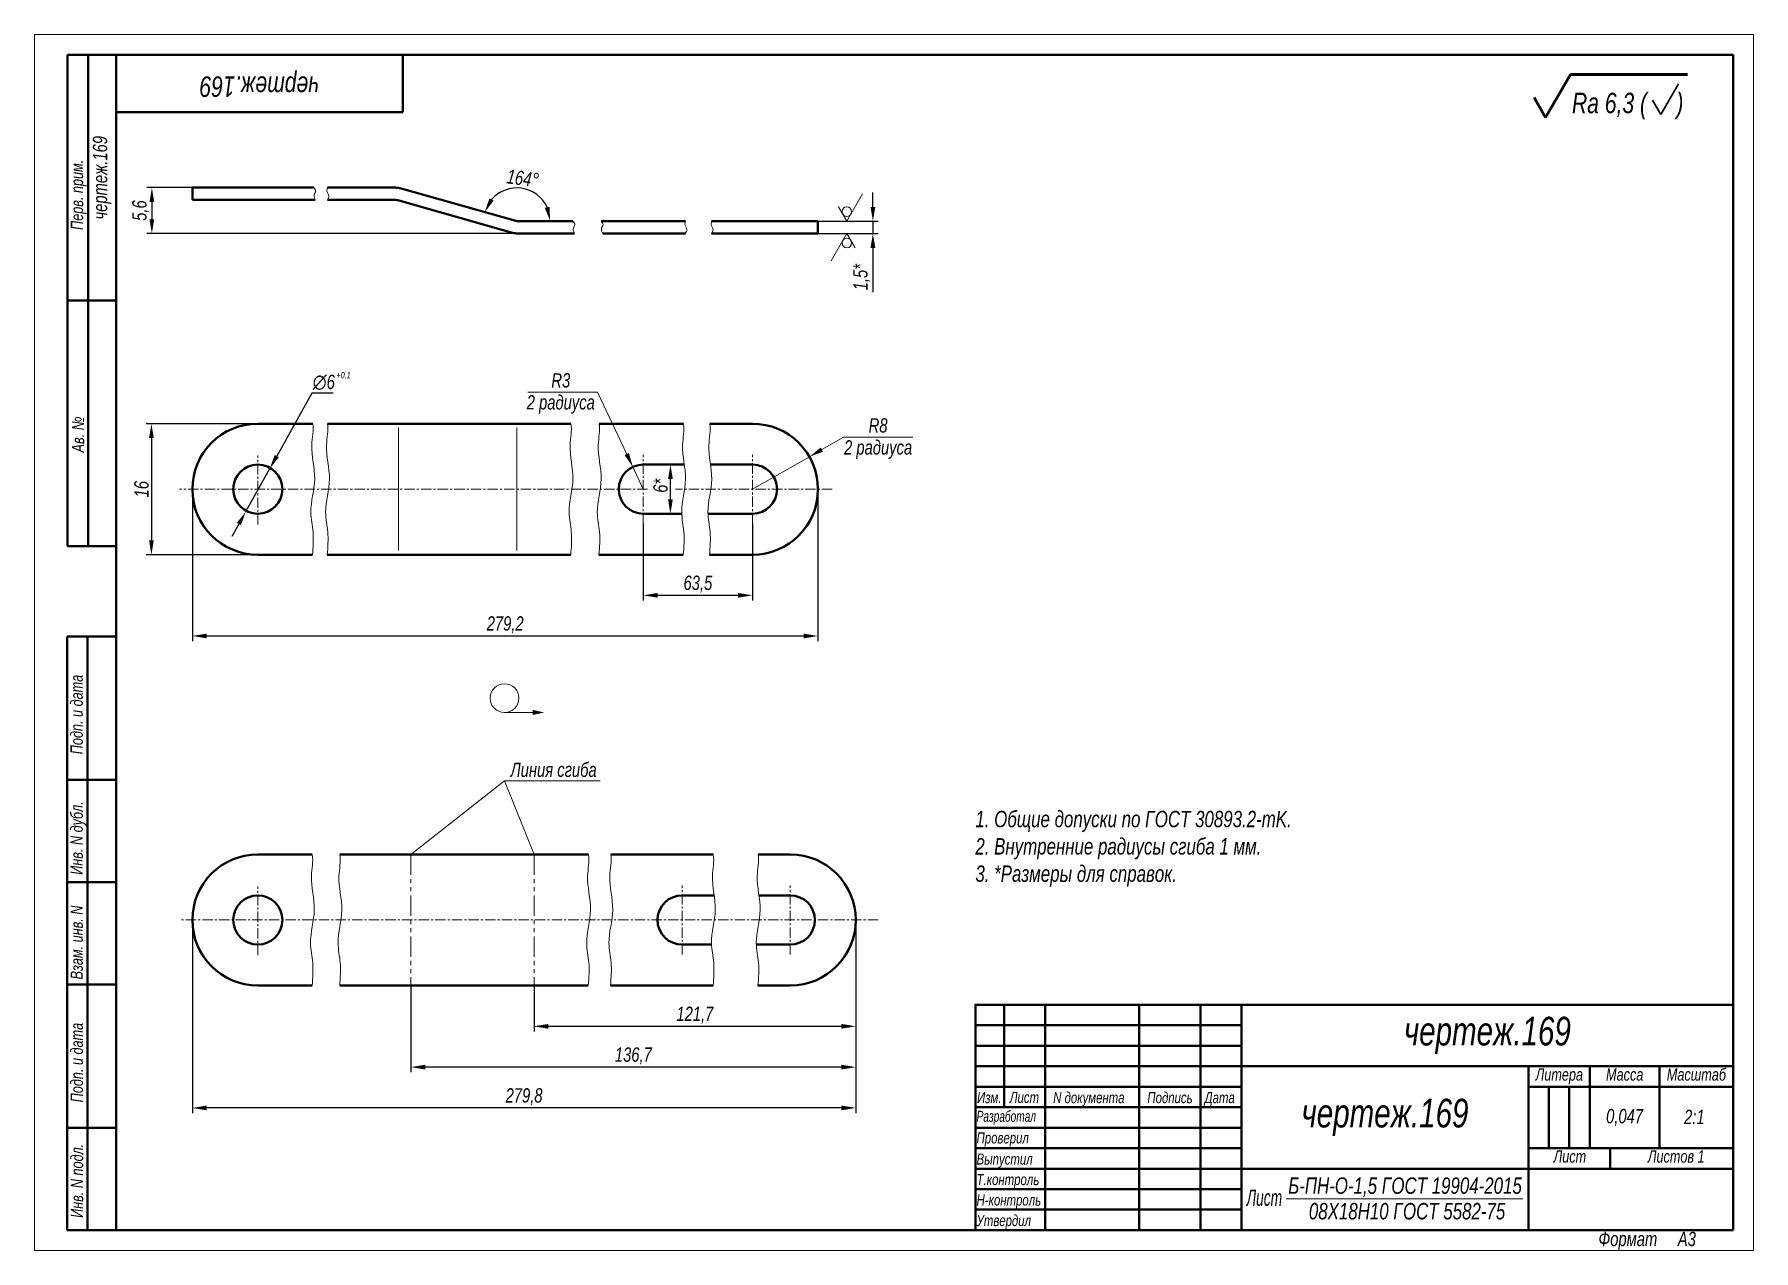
# Model space of a CAD drawing. Header units: millimetres. Extents: x 16330 to 16750, y 768 to 1065.
import ezdxf

# ---------------------------------------------------------------- set-up
doc = ezdxf.new("R2010")
doc.units = ezdxf.units.MM
doc.linetypes.add('LT_04', pattern=[20, 10, -2, 2, -2, 2, -2])
doc.linetypes.add('LT_08', pattern=[10.16, 6.35, -1.27, 1.27, -1.27])
for name, color, linetype, lineweight in [('Layer_01', 3, 'Continuous', 13), ('Layer_02', 5, 'LT_04', 13), ('Layer_03', 7, 'Continuous', 40), ('Layer_04', 6, 'Continuous', 13), ('Layer_05', 7, 'Continuous', 40), ('Layer_08', 1, 'Continuous', 15), ('Layer_09', 6, 'Continuous', 15), ('Layer_13', 1, 'Continuous', 13), ('Layer_19', 7, 'Continuous', 50)]:
    doc.layers.add(name, color=color, linetype=linetype, lineweight=lineweight)
doc.styles.add('Style_01', font='ARIALNI.TTF', dxfattribs={"width": 0.9, "height": 3.5})
doc.dimstyles.new('DimStyle_05', dxfattribs={"dimtxt": 3.5, "dimasz": 3.5, "dimexe": 1.25, "dimexo": 0, "dimtad": 1, "dimdec": 1, "dimlfac": 0.5, "dimtxsty": 'Style_01', "dimcen": 0, "dimazin": 3, "dimtfac": 1, "dimtdec": 1, "dimtmove": 0, "dimatfit": 3})
doc.dimstyles.new('DimStyle_13', dxfattribs={"dimtxt": 3.5, "dimasz": 3.5, "dimexe": 1.25, "dimexo": 0, "dimtad": 1, "dimdec": 1, "dimlfac": 0.5, "dimtxsty": 'Style_01', "dimcen": 0, "dimazin": 3, "dimtfac": 1, "dimtdec": 1, "dimtmove": 0, "dimatfit": 3})

# ---------------------------------------------------------------- blocks, each defined once
blk = doc.blocks.new('Block_24')
at = {"layer": 'Layer_05', "linetype": 'Continuous', "lineweight": 15}
for p, q in [((0, 297.18), (0, 0.18)), ((420, 297.18), (0, 297.18)), ((420, 297.18), (420, 0.18)), ((0, 0.18), (420, 0.18))]:
    blk.add_line(p, q, dxfattribs=at)
at = {"layer": 'Layer_05', "linetype": 'Continuous'}
for p, q in [((415, 292.18), (8.12, 292.18)), ((8.12, 172.18), (8.12, 292.18)), ((13.12, 172.18), (13.12, 292.18)), ((20, 292.18), (20, 5.18)), ((90, 292.18), (90, 278.18)), ((415, 5.18), (415, 292.18)), ((20, 278.18), (90, 278.18)), ((8.12, 232.18), (20, 232.18)), ((8.12, 172.18), (20, 172.18)), ((8, 5.18), (8, 150.18)), ((8, 150.18), (20, 150.18)), ((13, 5.18), (13, 150.18)), ((8, 115.18), (20, 115.18)), ((8, 90.18), (20, 90.18)), ((8, 65.18), (20, 65.18)), ((229.88, 55.22), (294.92, 55.22)), ((229.88, 50.21), (294.92, 50.21)), ((229.88, 45.21), (294.92, 45.21)), ((369.97, 40.21), (369.97, 25.2)), ((374.97, 40.21), (374.97, 25.2)), ((8, 30.18), (20, 30.18)), ((229.88, 30.2), (294.92, 30.2)), ((229.88, 25.2), (294.92, 25.2)), ((229.88, 20.19), (294.92, 20.19)), ((229.88, 15.19), (294.92, 15.19)), ((229.88, 10.19), (294.92, 10.19)), ((8, 5.18), (20, 5.18)), ((20, 5.18), (415, 5.18)), ((415, 5.18), (230, 5.18))]:
    blk.add_line(p, q, dxfattribs=at)
for points in [[(415, 60.22), (229.88, 60.22), (229.88, 5.18)], [(236.88, 60.22), (236.88, 35.2)], [(246.89, 60.22), (246.89, 5.18)], [(269.9, 60.22), (269.9, 5.18)], [(284.91, 60.22), (284.91, 5.18)], [(294.92, 60.22), (294.92, 5.18)], [(415, 45.21), (294.92, 45.21)], [(415, 45.21), (294.92, 45.21)], [(364.97, 45.21), (364.97, 5.18)], [(379.98, 45.21), (379.98, 25.2)], [(396.99, 45.21), (396.99, 25.2)], [(396.99, 45.21), (396.99, 25.2)], [(229.88, 40.21), (294.92, 40.21)], [(364.97, 40.21), (415, 40.21)], [(229.88, 35.2), (294.92, 35.2)], [(364.97, 25.2), (415, 25.2)], [(384.98, 25.2), (384.98, 20.19)], [(294.92, 20.19), (415, 20.19)]]:
    blk.add_lwpolyline(points, dxfattribs=at)
at = {"layer": 'Layer_05', "linetype": 'Continuous', "style": 'Style_01', "width": 0.9}
for s, p in [('Перв. прим.', (11.89, 249.43)), ('Ав. №', (12.16, 195.1)), ('Подп. и дата', (11.81, 121.4)), ('Инв. N дубл.', (11.82, 91.97)), ('Взам. инв. N', (11.83, 66.4)), ('Подп. и дата', (11.85, 36.4)), ('Инв. N подл.', (11.9, 8.18))]:
    blk.add_text(s, height=3, rotation=90, dxfattribs=at).set_placement(p)
at = {"layer": 'Layer_05', "linetype": 'Continuous', "style": 'Style_01'}
for s, height, width, p in [('Литера', 3, 0.9, (366.74, 41.69)), ('Масса', 3, 0.9, (383.95, 41.69)), ('Масштаб', 3, 0.9, (398.8, 41.69)), ('Изм.', 2.7, 0.9, (230.29, 36.2)), ('Лист', 2.7, 0.9, (238.27, 36.25)), ('N документа', 2.7, 0.9, (248.89, 36.2)), ('Подпись', 2.7, 0.9, (271.9, 36.2)), ('Дата', 2.7, 0.9, (285.88, 36.2)), ('Разработал', 2.7, 0.8, (230.17, 31.64)), ('Проверил', 2.7, 0.9, (230.17, 26.36)), ('Выпустил', 2.7, 0.9, (230.17, 21.19)), ('Лист ', 3, 0.9, (371.13, 21.68)), ('Листов 1', 3, 0.9, (394.15, 21.68)), ('Т.контроль', 2.7, 0.9, (230.17, 16.19)), ('Н-контроль', 2.7, 0.9, (230.17, 11.19)), ('Утвердил', 2.7, 0.9, (230.17, 6.18))]:
    blk.add_text(s, height=height, dxfattribs=dict(at, width=width)).set_placement(p)
at = {"layer": 'Layer_05', "linetype": 'Continuous', "insert": (382.1, 4.78), "char_height": 3.5, "width": 32.9515, "attachment_point": 1, "style": 'Style_01'}
blk.add_mtext('Формат     А3', dxfattribs=at)
blk = doc.blocks.new('*D307')
at = {"layer": 'Defpoints', "color": 0, "ltscale": 0.5, "transparency": 16777216}
for p in [(16521.48, 1019.19), (16521.48, 1016.19), (16534.91, 1016.19)]:
    blk.add_point(p, dxfattribs=at)
at = {"layer": 'Layer_08', "color": 0, "lineweight": -2, "ltscale": 0.5, "transparency": 16777216}
for p, q in [((16534.91, 1022.69), (16534.91, 1026.19)), ((16521.48, 1019.19), (16536.16, 1019.19)), ((16534.91, 1019.19), (16534.91, 1016.19)), ((16521.48, 1016.19), (16536.16, 1016.19)), ((16534.91, 1012.69), (16534.91, 1001.88))]:
    blk.add_line(p, q, dxfattribs=at)
at = {"layer": 'Layer_08', "color": 0, "ltscale": 0.5, "transparency": 16777216}
for points in [[(16534.33, 1022.69), (16535.49, 1022.69), (16534.91, 1019.19)], [(16534.33, 1012.69), (16535.49, 1012.69), (16534.91, 1016.19)]]:
    blk.add_solid(points, dxfattribs=at)
at = {"layer": 'Layer_08', "color": 0, "ltscale": 0.5, "transparency": 16777216, "insert": (16532.17, 1005.53), "char_height": 3.5, "attachment_point": 5, "rotation": 90, "style": 'Style_01'}
blk.add_mtext('1,5*', dxfattribs=at)
blk = doc.blocks.new('*D308')
at = {"layer": 'Defpoints', "color": 0, "ltscale": 0.5, "transparency": 16777216}
for p in [(16387.57, 958.78), (16381.73, 948.3)]:
    blk.add_point(p, dxfattribs=at)
at = {"layer": 'Layer_08', "color": 0, "lineweight": -2, "ltscale": 0.5, "transparency": 16777216}
for p, q in [((16397.86, 977.21), (16389.28, 961.84)), ((16403.04, 977.21), (16397.86, 977.21)), ((16381.73, 948.3), (16387.57, 958.78)), ((16380.02, 945.25), (16378.32, 942.19))]:
    blk.add_line(p, q, dxfattribs=at)
at = {"layer": 'Layer_08', "color": 0, "ltscale": 0.5, "transparency": 16777216}
for points in [[(16388.77, 962.12), (16389.79, 961.55), (16387.57, 958.78)], [(16379.51, 945.53), (16380.53, 944.96), (16381.73, 948.3)]]:
    blk.add_solid(points, dxfattribs=at)
at = {"layer": 'Layer_08', "color": 0, "ltscale": 0.5, "transparency": 16777216, "insert": (16400.76, 979.83), "char_height": 3.5, "attachment_point": 5, "style": 'Style_01'}
blk.add_mtext('\\A1;∅6', dxfattribs=at)
blk = doc.blocks.new('*D309')
at = {"layer": 'Defpoints', "color": 0, "ltscale": 0.5, "transparency": 16777216}
for p in [(16368.65, 1027.39), (16358.76, 1016.19), (16458.65, 1016.19)]:
    blk.add_point(p, dxfattribs=at)
at = {"layer": 'Layer_08', "color": 0, "lineweight": -2, "ltscale": 0.5, "transparency": 16777216}
for p, q in [((16368.65, 1027.39), (16357.51, 1027.39)), ((16358.76, 1023.89), (16358.76, 1019.69)), ((16458.65, 1016.19), (16357.51, 1016.19))]:
    blk.add_line(p, q, dxfattribs=at)
at = {"layer": 'Layer_08', "color": 0, "ltscale": 0.5, "transparency": 16777216}
for points in [[(16358.18, 1023.89), (16359.34, 1023.89), (16358.76, 1027.39)], [(16358.18, 1019.69), (16359.34, 1019.69), (16358.76, 1016.19)]]:
    blk.add_solid(points, dxfattribs=at)
at = {"layer": 'Layer_08', "color": 0, "ltscale": 0.5, "transparency": 16777216, "insert": (16356.03, 1021.79), "char_height": 3.5, "attachment_point": 5, "rotation": 90, "style": 'Style_01'}
blk.add_mtext('5,6', dxfattribs=at)
blk = doc.blocks.new('*D310')
at = {"layer": 'Defpoints', "color": 0, "ltscale": 0.5, "transparency": 16777216}
for p in [(16386.11, 969.75), (16358.65, 937.75), (16386.31, 937.75)]:
    blk.add_point(p, dxfattribs=at)
at = {"layer": 'Layer_08', "color": 0, "lineweight": -2, "ltscale": 0.5, "transparency": 16777216}
for p, q in [((16386.11, 969.75), (16357.4, 969.75)), ((16358.65, 966.25), (16358.65, 941.25)), ((16386.31, 937.75), (16357.4, 937.75))]:
    blk.add_line(p, q, dxfattribs=at)
at = {"layer": 'Layer_08', "color": 0, "ltscale": 0.5, "transparency": 16777216}
for points in [[(16358.07, 966.25), (16359.23, 966.25), (16358.65, 969.75)], [(16358.07, 941.25), (16359.23, 941.25), (16358.65, 937.75)]]:
    blk.add_solid(points, dxfattribs=at)
at = {"layer": 'Layer_08', "color": 0, "ltscale": 0.5, "transparency": 16777216, "insert": (16356.24, 953.75), "char_height": 3.5, "attachment_point": 5, "rotation": 90, "style": 'Style_01'}
blk.add_mtext('16', dxfattribs=at)
blk = doc.blocks.new('*D311')
at = {"layer": 'Defpoints', "color": 0, "ltscale": 0.5, "transparency": 16777216}
for p in [(16478.82, 945.35), (16505.48, 945.35), (16478.82, 927.83)]:
    blk.add_point(p, dxfattribs=at)
at = {"layer": 'Layer_08', "color": 0, "lineweight": -2, "ltscale": 0.5, "transparency": 16777216}
for p, q in [((16478.82, 945.35), (16478.82, 926.58)), ((16505.48, 945.35), (16505.48, 926.58)), ((16501.98, 927.83), (16482.32, 927.83))]:
    blk.add_line(p, q, dxfattribs=at)
at = {"layer": 'Layer_08', "color": 0, "ltscale": 0.5, "transparency": 16777216}
for points in [[(16482.32, 928.41), (16482.32, 927.25), (16478.82, 927.83)], [(16501.98, 928.41), (16501.98, 927.25), (16505.48, 927.83)]]:
    blk.add_solid(points, dxfattribs=at)
at = {"layer": 'Layer_08', "color": 0, "ltscale": 0.5, "transparency": 16777216, "insert": (16492.15, 930.57), "char_height": 3.5, "attachment_point": 5, "style": 'Style_01'}
blk.add_mtext('63,5', dxfattribs=at)
blk = doc.blocks.new('*D312')
at = {"layer": 'Defpoints', "color": 0, "ltscale": 0.5, "transparency": 16777216}
for p in [(16368.65, 953.75), (16521.48, 953.75), (16521.48, 917.91)]:
    blk.add_point(p, dxfattribs=at)
at = {"layer": 'Layer_08', "color": 0, "lineweight": -2, "ltscale": 0.5, "transparency": 16777216}
for p, q in [((16368.65, 953.75), (16368.65, 916.66)), ((16521.48, 953.75), (16521.48, 916.66)), ((16372.15, 917.91), (16517.98, 917.91))]:
    blk.add_line(p, q, dxfattribs=at)
at = {"layer": 'Layer_08', "color": 0, "ltscale": 0.5, "transparency": 16777216}
for points in [[(16372.15, 918.49), (16372.15, 917.33), (16368.65, 917.91)], [(16517.98, 918.49), (16517.98, 917.33), (16521.48, 917.91)]]:
    blk.add_solid(points, dxfattribs=at)
at = {"layer": 'Layer_08', "color": 0, "ltscale": 0.5, "transparency": 16777216, "insert": (16445.07, 920.64), "char_height": 3.5, "attachment_point": 5, "style": 'Style_01'}
blk.add_mtext('279,2', dxfattribs=at)
blk = doc.blocks.new('*D313')
at = {"layer": 'Defpoints', "color": 0, "ltscale": 0.5, "transparency": 16777216}
for p in [(16530.73, 848.55), (16452.12, 832.55), (16452.12, 822.58)]:
    blk.add_point(p, dxfattribs=at)
at = {"layer": 'Layer_08', "color": 0, "lineweight": -2, "ltscale": 0.5, "transparency": 16777216}
for p, q in [((16530.73, 848.55), (16530.73, 821.33)), ((16452.12, 832.55), (16452.12, 821.33)), ((16527.23, 822.58), (16455.62, 822.58))]:
    blk.add_line(p, q, dxfattribs=at)
at = {"layer": 'Layer_08', "color": 0, "ltscale": 0.5, "transparency": 16777216}
for points in [[(16455.62, 823.17), (16455.62, 822), (16452.12, 822.58)], [(16527.23, 823.17), (16527.23, 822), (16530.73, 822.58)]]:
    blk.add_solid(points, dxfattribs=at)
at = {"layer": 'Layer_08', "color": 0, "ltscale": 0.5, "transparency": 16777216, "insert": (16491.42, 825.32), "char_height": 3.5, "attachment_point": 5, "style": 'Style_01'}
blk.add_mtext('121,7', dxfattribs=at)
blk = doc.blocks.new('*D314')
at = {"layer": 'Defpoints', "color": 0, "ltscale": 0.5, "transparency": 16777216}
for p in [(16530.73, 848.55), (16422.04, 832.55), (16422.04, 812.62)]:
    blk.add_point(p, dxfattribs=at)
at = {"layer": 'Layer_08', "color": 0, "lineweight": -2, "ltscale": 0.5, "transparency": 16777216}
for p, q in [((16530.73, 848.55), (16530.73, 811.37)), ((16422.04, 832.55), (16422.04, 811.37)), ((16527.23, 812.62), (16425.54, 812.62))]:
    blk.add_line(p, q, dxfattribs=at)
at = {"layer": 'Layer_08', "color": 0, "ltscale": 0.5, "transparency": 16777216}
for points in [[(16425.54, 813.2), (16425.54, 812.04), (16422.04, 812.62)], [(16527.23, 813.2), (16527.23, 812.04), (16530.73, 812.62)]]:
    blk.add_solid(points, dxfattribs=at)
at = {"layer": 'Layer_08', "color": 0, "ltscale": 0.5, "transparency": 16777216, "insert": (16476.38, 815.35), "char_height": 3.5, "attachment_point": 5, "style": 'Style_01'}
blk.add_mtext('136,7', dxfattribs=at)
blk = doc.blocks.new('*D315')
at = {"layer": 'Defpoints', "color": 0, "ltscale": 0.5, "transparency": 16777216}
for p in [(16368.65, 848.55), (16530.73, 848.55), (16368.65, 802.65)]:
    blk.add_point(p, dxfattribs=at)
at = {"layer": 'Layer_08', "color": 0, "lineweight": -2, "ltscale": 0.5, "transparency": 16777216}
for p, q in [((16368.65, 848.55), (16368.65, 801.4)), ((16530.73, 848.55), (16530.73, 801.4)), ((16527.23, 802.65), (16372.15, 802.65))]:
    blk.add_line(p, q, dxfattribs=at)
at = {"layer": 'Layer_08', "color": 0, "ltscale": 0.5, "transparency": 16777216}
for points in [[(16372.15, 803.24), (16372.15, 802.07), (16368.65, 802.65)], [(16527.23, 803.24), (16527.23, 802.07), (16530.73, 802.65)]]:
    blk.add_solid(points, dxfattribs=at)
at = {"layer": 'Layer_08', "color": 0, "ltscale": 0.5, "transparency": 16777216, "insert": (16449.69, 805.39), "char_height": 3.5, "attachment_point": 5, "style": 'Style_01'}
blk.add_mtext('279,8', dxfattribs=at)
blk = doc.blocks.new('*D316')
at = {"layer": 'Defpoints', "color": 0, "ltscale": 0.5, "transparency": 16777216}
for p in [(16419.65, 1027.2), (16452.63, 1025.84), (16447.66, 1019.26), (16461.62, 1019.19), (16495.51, 1019.19)]:
    blk.add_point(p, dxfattribs=at)
at = {"layer": 'Layer_08', "color": 0, "lineweight": -2, "ltscale": 0.5, "transparency": 16777216}
blk.add_line((16461.62, 1019.19), (16454.82, 1019.19), dxfattribs=at)
blk.add_arc((16447.93, 1019.19), 8.14, 24.8148, 139.3672, dxfattribs=at)
at = {"layer": 'Layer_08', "color": 0, "ltscale": 0.5, "transparency": 16777216}
for points in [[(16442.26, 1024.22), (16441.23, 1024.77), (16440.09, 1021.41)], [(16455.89, 1022.73), (16454.75, 1022.48), (16456.07, 1019.19)]]:
    blk.add_solid(points, dxfattribs=at)
at = {"layer": 'Layer_08', "color": 0, "ltscale": 0.5, "transparency": 16777216, "insert": (16449.38, 1029.65), "char_height": 3.5, "attachment_point": 5, "rotation": 352.091, "style": 'Style_01'}
blk.add_mtext('164°', dxfattribs=at)
blk = doc.blocks.new('*D317')
at = {"layer": 'Defpoints', "color": 0, "ltscale": 0.5, "transparency": 16777216}
for p in [(16483.83, 959.75), (16485.44, 959.75), (16485.23, 947.75)]:
    blk.add_point(p, dxfattribs=at)
at = {"layer": 'Layer_08', "color": 0, "lineweight": -2, "ltscale": 0.5, "transparency": 16777216}
for p, q in [((16483.83, 959.75), (16486.69, 959.75)), ((16485.44, 951.25), (16485.44, 956.25)), ((16485.23, 947.75), (16486.69, 947.75))]:
    blk.add_line(p, q, dxfattribs=at)
at = {"layer": 'Layer_08', "color": 0, "ltscale": 0.5, "transparency": 16777216}
for points in [[(16484.86, 956.25), (16486.03, 956.25), (16485.44, 959.75)], [(16484.86, 951.25), (16486.03, 951.25), (16485.44, 947.75)]]:
    blk.add_solid(points, dxfattribs=at)
at = {"layer": 'Layer_08', "color": 0, "ltscale": 0.5, "transparency": 16777216, "insert": (16483.03, 954.59), "char_height": 3.5, "attachment_point": 5, "rotation": 90, "style": 'Style_01'}
blk.add_mtext('6*', dxfattribs=at)
blk = doc.blocks.new('Block_38')
at = {"layer": 'Layer_08', "ltscale": 0.5}
for p, q in [((16450.64, 977.42), (16467.64, 977.42)), ((16467.64, 977.42), (16474.76, 962.34)), ((16478.82, 953.75), (16476.26, 959.18))]:
    blk.add_line(p, q, dxfattribs=at)
blk.add_solid([(16475.29, 962.59), (16474.23, 962.09), (16476.26, 959.18)], dxfattribs=at)
at = {"layer": 'Layer_08', "ltscale": 0.5, "char_height": 3.5, "attachment_point": 5, "style": 'Style_01'}
for s, insert in [('\\A1;R3', (16458.66, 980.31)), ('\\A1;2 радиуса', (16458.66, 974.44))]:
    blk.add_mtext(s, dxfattribs=dict(at, insert=insert))
blk = doc.blocks.new('Block_39')
at = {"layer": 'Layer_08', "ltscale": 0.5}
for p, q in [((16527.71, 966.42), (16522.43, 963.41)), ((16544.62, 966.42), (16527.71, 966.42)), ((16505.48, 953.75), (16519.39, 961.68))]:
    blk.add_line(p, q, dxfattribs=at)
blk.add_solid([(16522.14, 963.92), (16522.72, 962.9), (16519.39, 961.68)], dxfattribs=at)
at = {"layer": 'Layer_08', "ltscale": 0.5, "char_height": 3.5, "attachment_point": 5, "style": 'Style_01'}
for s, insert in [('\\A1;R8', (16536.18, 969.31)), ('\\A1;2 радиуса', (16536.18, 963.43))]:
    blk.add_mtext(s, dxfattribs=dict(at, insert=insert))

msp = doc.modelspace()

# ---------------------------------------------------------------- linework, layer by layer
at = {"layer": 'Layer_01', "lineweight": 13, "ltscale": 0.303109}
msp.add_line((16699.25, 1044.5), (16705.32, 1055), dxfattribs=at)
msp.add_line((16699.25, 1044.5), (16705.32, 1055), dxfattribs=at)
msp.add_line((16699.25, 1044.5), (16705.32, 1055), dxfattribs=at)
at = {"layer": 'Layer_01', "lineweight": 30}
for q in [(16731.74, 1052.75), (16731.74, 1052.75), (16731.74, 1052.75), (16731.74, 1052.75), (16725.39, 1048.75), (16725.39, 1048.75), (16725.39, 1048.75), (16725.39, 1048.75)]:
    msp.add_line((16727.41, 1045.25), q, dxfattribs=at)
at = {"layer": 'Layer_01', "lineweight": 13, "ltscale": 0.141451}
msp.add_line((16699.25, 1044.5), (16696.43, 1049.4), dxfattribs=at)
msp.add_line((16699.25, 1044.5), (16696.43, 1049.4), dxfattribs=at)
msp.add_line((16699.25, 1044.5), (16696.43, 1049.4), dxfattribs=at)
at = {"layer": 'Layer_01'}
for p, q in [((16444.91, 899.24), (16451.81, 899.23)), ((16635.86, 780.44), (16693.68, 780.44))]:
    msp.add_line(p, q, dxfattribs=at)
msp.add_circle((16444.91, 902.74), 3.51, dxfattribs=at)
msp.add_solid([(16451.81, 898.62), (16454.64, 899.23), (16451.81, 899.85)], dxfattribs=at)
at = {"layer": 'Layer_02', "ltscale": 0.5}
for p, q in [((16422.04, 864.55), (16422.04, 832.55)), ((16452.12, 864.55), (16452.12, 832.55))]:
    msp.add_line(p, q, dxfattribs=at)
at = {"layer": 'Layer_03'}
for p, q in [((16368.65, 1027.39), (16384.65, 1027.39)), ((16368.65, 1024.39), (16368.65, 1027.39)), ((16398.31, 1027.39), (16384.65, 1027.39)), ((16418.29, 1027.39), (16401.64, 1027.39)), ((16447.66, 1019.26), (16419.65, 1027.2)), ((16368.65, 1024.39), (16384.65, 1024.39)), ((16398.69, 1024.39), (16384.65, 1024.39)), ((16418.29, 1024.39), (16401.64, 1024.39)), ((16446.84, 1016.38), (16418.84, 1024.31)), ((16461.62, 1019.19), (16448.21, 1019.19)), ((16489.1, 1019.19), (16468.51, 1019.19)), ((16505.48, 1019.19), (16495.51, 1019.19)), ((16505.48, 1019.19), (16521.48, 1019.19)), ((16521.48, 1016.19), (16521.48, 1019.19)), ((16462.01, 1016.19), (16448.21, 1016.19)), ((16489.1, 1016.19), (16468.9, 1016.19)), ((16505.48, 1016.19), (16495.51, 1016.19)), ((16505.48, 1016.19), (16521.48, 1016.19)), ((16398.05, 969.75), (16384.65, 969.75)), ((16418.29, 969.75), (16401.65, 969.75)), ((16419.65, 969.75), (16418.29, 969.75)), ((16447.66, 969.75), (16419.65, 969.75)), ((16448.21, 969.75), (16447.66, 969.75)), ((16461.14, 969.75), (16448.21, 969.75)), ((16488.63, 969.75), (16468.03, 969.75)), ((16505.48, 969.75), (16495.05, 969.75)), ((16478.82, 959.75), (16488.83, 959.75)), ((16495.24, 959.75), (16505.48, 959.75)), ((16488.2, 947.75), (16478.82, 947.75)), ((16505.48, 947.75), (16494.62, 947.75)), ((16398.01, 937.75), (16384.65, 937.75)), ((16418.29, 937.75), (16401.61, 937.75)), ((16418.29, 937.75), (16419.65, 937.75)), ((16447.66, 937.75), (16419.65, 937.75)), ((16447.66, 937.75), (16448.21, 937.75)), ((16461.09, 937.75), (16448.21, 937.75)), ((16488.59, 937.75), (16467.98, 937.75)), ((16505.48, 937.75), (16495, 937.75)), ((16397.96, 864.55), (16384.65, 864.55)), ((16465.43, 864.55), (16404.69, 864.55)), ((16495.92, 864.55), (16470.86, 864.55)), ((16514.73, 864.55), (16506.87, 864.55)), ((16488.28, 854.55), (16496.12, 854.55)), ((16507.06, 854.55), (16514.73, 854.55)), ((16495.49, 842.55), (16488.28, 842.55)), ((16514.73, 842.55), (16506.44, 842.55)), ((16397.91, 832.55), (16384.65, 832.55)), ((16465.38, 832.55), (16404.65, 832.55)), ((16495.87, 832.55), (16470.82, 832.55)), ((16514.73, 832.55), (16506.82, 832.55))]:
    msp.add_line(p, q, dxfattribs=at)
for centre in [(16384.65, 953.75), (16384.65, 848.55)]:
    msp.add_circle(centre, 6, dxfattribs=at)
for centre, radius, start, end in [((16418.29, 1022.39), 5, 74.182, 90), ((16418.29, 1022.39), 2, 74.182, 90), ((16448.21, 1021.19), 2, 254.182, 270), ((16448.21, 1021.19), 5, 254.182, 270), ((16384.65, 953.75), 16, 90, 180), ((16505.48, 953.75), 16, 0, 90), ((16478.82, 953.75), 6, 90, 270), ((16505.48, 953.75), 6, 270, 90), ((16384.65, 953.75), 16, 180, 270), ((16505.48, 953.75), 16, 270, 0), ((16384.65, 848.55), 16, 90, 270), ((16514.73, 848.55), 16, 270, 90), ((16488.28, 848.55), 6, 90, 270), ((16514.73, 848.55), 6, 270, 90)]:
    msp.add_arc(centre, radius, start, end, dxfattribs=at)
at = {"layer": 'Layer_04', "lineweight": 0}
for p, q in [((16419.03, 938.81), (16419.03, 968.83)), ((16447.93, 968.83), (16447.93, 938.81))]:
    msp.add_line(p, q, dxfattribs=at)
at = {"layer": 'Layer_09', "lineweight": 13}
for p, q in [((16528.54, 1019.19), (16532.38, 1025.84)), ((16526.52, 1022.69), (16528.54, 1019.19)), ((16528.54, 1016.19), (16524.7, 1009.54)), ((16530.56, 1012.69), (16528.54, 1016.19))]:
    msp.add_line(p, q, dxfattribs=at)
at = {"layer": 'Layer_09', "linetype": 'LT_08', "ltscale": 0.4}
for p, q in [((16384.65, 945.14), (16384.65, 961.94)), ((16478.82, 945.35), (16478.82, 962.16)), ((16505.48, 945.35), (16505.48, 962.16)), ((16479.88, 953.75), (16365.54, 953.75)), ((16524.98, 953.75), (16486.69, 953.75)), ((16488.28, 840.14), (16488.28, 856.95)), ((16514.73, 840.14), (16514.73, 856.95)), ((16384.65, 839.93), (16384.65, 856.74)), ((16536.19, 848.55), (16365.54, 848.55))]:
    msp.add_line(p, q, dxfattribs=at)
at = {"layer": 'Layer_09'}
for points in [[(16444.93, 882.5), (16422.04, 864.55)], [(16468.29, 882.5), (16444.93, 882.5)], [(16444.93, 882.5), (16452.12, 864.55)]]:
    msp.add_lwpolyline(points, dxfattribs=at)
at = {"layer": 'Layer_09', "lineweight": 13}
for centre in [(16528.54, 1021.52), (16528.54, 1013.86)]:
    msp.add_circle(centre, 1.17, dxfattribs=at)
at = {"layer": 'Layer_09', "ltscale": 0.5}
for points, knots in [([(16398.69, 1024.39), (16398.49, 1024.84), (16398.14, 1025.59), (16399.02, 1026.57), (16398.55, 1027.11), (16398.31, 1027.39)], [0, 0, 0, 0, 1.353106, 2.269496, 3.22111, 3.22111, 3.22111, 3.22111]), ([(16401.64, 1024.39), (16401.82, 1024.69), (16402.24, 1025.42), (16401.38, 1026.39), (16401.57, 1027.11), (16401.64, 1027.39)], [0, 0, 0, 0, 0.97876, 2.315733, 3.148248, 3.148248, 3.148248, 3.148248]), ([(16462.01, 1016.19), (16461.8, 1016.64), (16461.45, 1017.39), (16462.33, 1018.37), (16461.86, 1018.91), (16461.62, 1019.19)], [0, 0, 0, 0, 1.353106, 2.269496, 3.22111, 3.22111, 3.22111, 3.22111]), ([(16468.9, 1016.19), (16468.69, 1016.64), (16468.34, 1017.39), (16469.22, 1018.37), (16468.75, 1018.91), (16468.51, 1019.19)], [0, 0, 0, 0, 1.353106, 2.269496, 3.22111, 3.22111, 3.22111, 3.22111]), ([(16489.1, 1016.19), (16489.28, 1016.49), (16489.71, 1017.22), (16488.84, 1018.19), (16489.03, 1018.91), (16489.1, 1019.19)], [0, 0, 0, 0, 0.97876, 2.315733, 3.148248, 3.148248, 3.148248, 3.148248]), ([(16495.51, 1016.19), (16495.69, 1016.49), (16496.12, 1017.22), (16495.26, 1018.19), (16495.44, 1018.91), (16495.51, 1019.19)], [0, 0, 0, 0, 0.97876, 2.315733, 3.148248, 3.148248, 3.148248, 3.148248]), ([(16398.05, 969.75), (16398.34, 968.05), (16397.18, 963.46), (16399.43, 956.28), (16397.02, 949.2), (16398.42, 943.07), (16398.15, 939.61), (16398.01, 937.75)], [0.979148, 0.979148, 0.979148, 0.979148, 6.192161, 14.560189, 22.730516, 27.524536, 33.097323, 33.097323, 33.097323, 33.097323]), ([(16401.65, 969.75), (16401.94, 968.05), (16400.78, 963.46), (16403.03, 956.28), (16400.62, 949.2), (16402.02, 943.07), (16401.75, 939.61), (16401.61, 937.75)], [0.979148, 0.979148, 0.979148, 0.979148, 6.192161, 14.560189, 22.730516, 27.524536, 33.097323, 33.097323, 33.097323, 33.097323]), ([(16461.14, 969.75), (16461.43, 968.05), (16460.27, 963.46), (16462.52, 956.28), (16460.1, 949.2), (16461.51, 943.07), (16461.24, 939.61), (16461.09, 937.75)], [0.979148, 0.979148, 0.979148, 0.979148, 6.192161, 14.560189, 22.730516, 27.524536, 33.097323, 33.097323, 33.097323, 33.097323]), ([(16468.03, 969.75), (16468.32, 968.05), (16467.16, 963.46), (16469.41, 956.28), (16466.99, 949.2), (16468.4, 943.07), (16468.13, 939.61), (16467.98, 937.75)], [0.979148, 0.979148, 0.979148, 0.979148, 6.192161, 14.560189, 22.730516, 27.524536, 33.097323, 33.097323, 33.097323, 33.097323]), ([(16488.63, 969.75), (16488.93, 968.05), (16487.77, 963.46), (16490.02, 956.28), (16487.6, 949.2), (16489.01, 943.07), (16488.74, 939.61), (16488.59, 937.75)], [0.979148, 0.979148, 0.979148, 0.979148, 6.192161, 14.560189, 22.730516, 27.524536, 33.097323, 33.097323, 33.097323, 33.097323]), ([(16495.05, 969.75), (16495.34, 968.05), (16494.18, 963.46), (16496.43, 956.28), (16494.01, 949.2), (16495.42, 943.07), (16495.15, 939.61), (16495, 937.75)], [0.979148, 0.979148, 0.979148, 0.979148, 6.192161, 14.560189, 22.730516, 27.524536, 33.097323, 33.097323, 33.097323, 33.097323]), ([(16397.96, 864.55), (16398.25, 862.85), (16397.09, 858.26), (16399.34, 851.07), (16396.93, 844), (16398.33, 837.87), (16398.06, 834.41), (16397.91, 832.55)], [0.979148, 0.979148, 0.979148, 0.979148, 6.192161, 14.560189, 22.730516, 27.524536, 33.097323, 33.097323, 33.097323, 33.097323]), ([(16404.69, 864.55), (16404.98, 862.85), (16403.82, 858.26), (16406.07, 851.07), (16403.66, 844), (16405.06, 837.87), (16404.79, 834.41), (16404.65, 832.55)], [0.979148, 0.979148, 0.979148, 0.979148, 6.192161, 14.560189, 22.730516, 27.524536, 33.097323, 33.097323, 33.097323, 33.097323]), ([(16465.43, 864.55), (16465.72, 862.85), (16464.56, 858.26), (16466.81, 851.07), (16464.39, 844), (16465.8, 837.87), (16465.53, 834.41), (16465.38, 832.55)], [0.979148, 0.979148, 0.979148, 0.979148, 6.192161, 14.560189, 22.730516, 27.524536, 33.097323, 33.097323, 33.097323, 33.097323]), ([(16470.86, 864.55), (16471.15, 862.85), (16469.99, 858.26), (16472.24, 851.07), (16469.83, 844), (16471.23, 837.87), (16470.96, 834.41), (16470.82, 832.55)], [0.979148, 0.979148, 0.979148, 0.979148, 6.192161, 14.560189, 22.730516, 27.524536, 33.097323, 33.097323, 33.097323, 33.097323]), ([(16495.92, 864.55), (16496.21, 862.85), (16495.05, 858.26), (16497.3, 851.07), (16494.89, 844), (16496.29, 837.87), (16496.02, 834.41), (16495.87, 832.55)], [0.979148, 0.979148, 0.979148, 0.979148, 6.192161, 14.560189, 22.730516, 27.524536, 33.097323, 33.097323, 33.097323, 33.097323]), ([(16506.87, 864.55), (16507.16, 862.85), (16506, 858.26), (16508.25, 851.07), (16505.83, 844), (16507.24, 837.87), (16506.97, 834.41), (16506.82, 832.55)], [0.979148, 0.979148, 0.979148, 0.979148, 6.192161, 14.560189, 22.730516, 27.524536, 33.097323, 33.097323, 33.097323, 33.097323])]:
    msp.add_open_spline(points, degree=3, knots=knots, dxfattribs=at)
at = {"layer": 'Layer_19', "lineweight": 50}
for p, q in [((16699.25, 1044.5), (16705.32, 1055)), ((16705.32, 1055), (16733.9, 1055)), ((16699.25, 1044.5), (16696.43, 1049.4))]:
    msp.add_line(p, q, dxfattribs=at)

# ---------------------------------------------------------------- block references
at = {"layer": 'Layer_05'}
msp.add_blockref('Block_24', (16330.06, 767.63), dxfattribs=at)
at = {"layer": 'Layer_08'}
for name in ['Block_38', 'Block_39']:
    msp.add_blockref(name, (0, 0), dxfattribs=at)

# ---------------------------------------------------------------- texts
at = {"layer": 'Layer_01', "style": 'Style_01'}
for s, height, width, p in [('Rа 6,3 (     )', 5, 0.9, (16705.69, 1045.56)), ('2:1', 3.5, 0.9, (16733.08, 798.71)), ('Лист', 4, 0.735, (16626.21, 778.73))]:
    msp.add_text(s, height=height, dxfattribs=dict(at, width=width)).set_placement(p)
at = {"layer": 'Layer_01', "attachment_point": 5, "style": 'Style_01'}
for insert, char_height, width, rotation in [((16385.06, 1052.81), 5, 70, 180), ((16346.62, 1029.81), 3.5, 60, 90)]:
    msp.add_mtext('чертеж.169', dxfattribs=dict(at, insert=insert, char_height=char_height, width=width, rotation=rotation))
at = {"layer": 'Layer_01', "style": 'Style_01'}
for s, insert, char_height, width, attachment_point in [('Линия сгиба', (16467.42, 883.44), 3.5, 195.1382, 9), ('чертеж.169', (16685.02, 820.35), 7, 120.08, 5), ('чертеж.169', (16660, 800.33), 7, 70.0467, 5), ('0,047', (16718.54, 800.33), 3.5, 17.0113, 5), ('Б-ПН-О-1,5 ГОСТ 19904-2015 ', (16636.37, 785.68), 4, 80.4604, 1), ('08X18H10 ГОСТ 5582-75', (16641.41, 779.44), 4, 80.4604, 1)]:
    msp.add_mtext(s, dxfattribs=dict(at, insert=insert, char_height=char_height, width=width, attachment_point=attachment_point))
at = {"layer": 'Layer_01', "insert": (16559.94, 856.66), "char_height": 4, "attachment_point": 7, "style": 'Style_01'}
msp.add_mtext_dynamic_manual_height_columns('1. Общие допуски по ГОСТ 30893.2-mK.\\P2. Внутренние радиусы сгиба 1 мм.\\P3. *Размеры для справок.', width=195.1382, gutter_width=17.5, heights=[-18.65], dxfattribs=at)
at = {"layer": 'Layer_13', "style": 'Style_01', "width": 0.9}
msp.add_text('+0,1', height=1.5, dxfattribs=at).set_placement((16403.84, 980.86))

# ---------------------------------------------------------------- dimensions: what is measured, and where the dimension line sits
at = {"layer": 'Layer_08', "ltscale": 0.5}
dim = msp.add_angular_dim_2l(base=(16452.6312, 1025.8382), line1=((16461.6228, 1019.1887), (16495.5143, 1019.1887)), line2=((16447.6605, 1019.2645), (16419.6528, 1027.1994)), dimstyle='DimStyle_05', dxfattribs=at)
dim.commit()
dim.dimension.update_dxf_attribs({"geometry": '*D316', "text_midpoint": (16449.3805, 1029.6451)})
for base, p1, p2, picture, middle in [((16358.76, 1016.19), (16368.65, 1027.39), (16458.65, 1016.19), '*D309', (16356.03, 1021.79)), ((16358.65, 937.75), (16386.11, 969.75), (16386.31, 937.75), '*D310', (16356.24, 953.75))]:
    dim = msp.add_linear_dim(base=base, p1=p1, p2=p2, angle=90, dimstyle='DimStyle_05', dxfattribs=at)
    dim.commit()
    dim.dimension.update_dxf_attribs({"geometry": picture, "text_midpoint": middle})
dim = msp.add_linear_dim(base=(16534.91, 1016.19), p1=(16521.48, 1019.19), p2=(16521.48, 1016.19), angle=90, text='<>*', dimstyle='DimStyle_05', dxfattribs=at)
dim.commit()
dim.dimension.update_dxf_attribs({"geometry": '*D307', "text_midpoint": (16532.17, 1005.53)})
dim = msp.add_diameter_dim_2p(p1=(16381.73, 948.3), p2=(16387.57, 958.78), dimstyle='DimStyle_13', dxfattribs=at)
dim.commit()
dim.dimension.update_dxf_attribs({"geometry": '*D308', "text_midpoint": (16400.76, 977.21), "dimtype": 163})
dim = msp.add_linear_dim(base=(16485.44, 959.75), p1=(16485.23, 947.75), p2=(16483.83, 959.75), angle=90, text='<>*', dimstyle='DimStyle_05', dxfattribs=at)
dim.commit()
dim.dimension.update_dxf_attribs({"geometry": '*D317', "text_midpoint": (16485.44, 954.59), "dimtype": 160})
for base, p1, p2, text, picture, middle in [((16521.48, 917.91), (16368.65, 953.75), (16521.48, 953.75), '279,2', '*D312', (16445.07, 920.64)), ((16478.82, 927.83), (16505.48, 945.35), (16478.82, 945.35), '63,5', '*D311', (16492.15, 930.57)), ((16368.65, 802.65), (16530.73, 848.55), (16368.65, 848.55), '279,8', '*D315', (16449.69, 805.39)), ((16422.04, 812.62), (16530.73, 848.55), (16422.04, 832.55), '136,7', '*D314', (16476.38, 815.35)), ((16452.12, 822.58), (16530.73, 848.55), (16452.12, 832.55), '121,7', '*D313', (16491.42, 825.32))]:
    dim = msp.add_linear_dim(base=base, p1=p1, p2=p2, text=text, dimstyle='DimStyle_05', dxfattribs=at)
    dim.commit()
    dim.dimension.update_dxf_attribs({"geometry": picture, "text_midpoint": middle})

doc.saveas('drawing.dxf')
